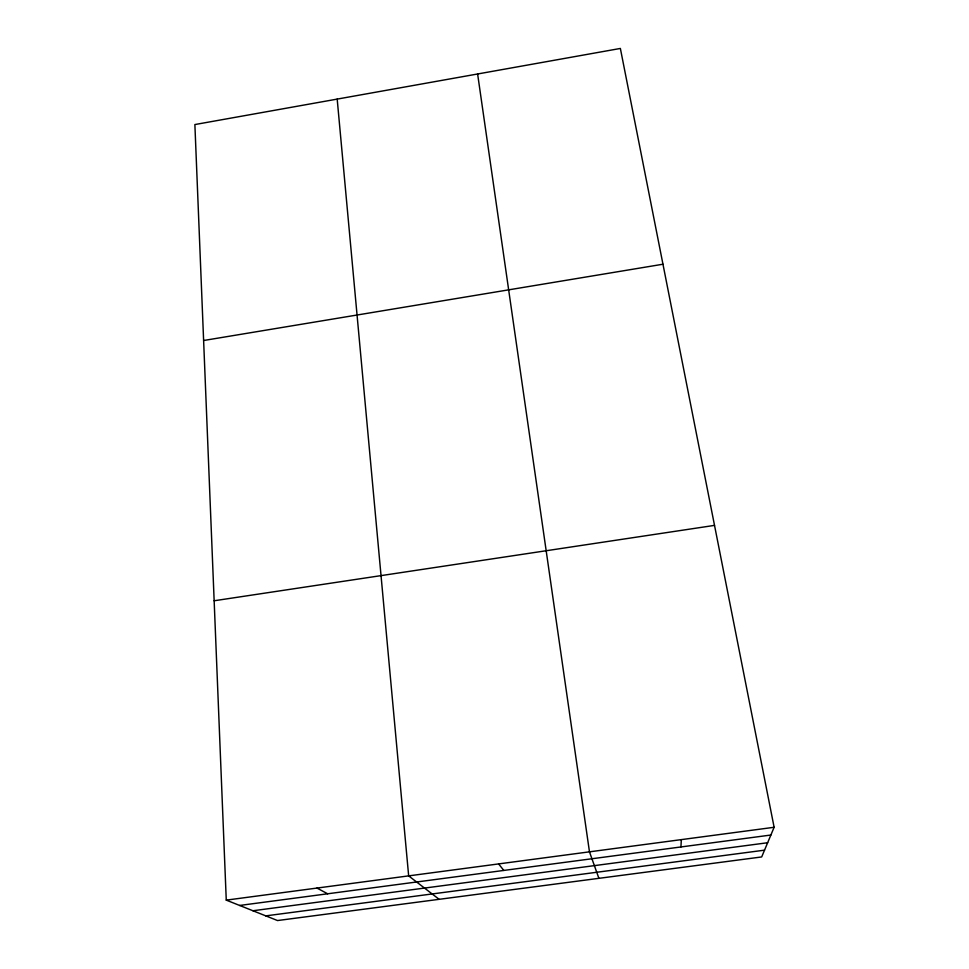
<?xml version="1.0" encoding="UTF-8"?>
<svg xmlns="http://www.w3.org/2000/svg" width="969" height="969" viewBox="0 0 969 969"><rect width="100%" height="100%" fill="white"/><g stroke="black" fill="none" stroke-linecap="round" stroke-linejoin="round"><path stroke-width="1.45" d="M680.941 846.954L681.316 839.626M774.122 827.284L761.682 856.947L277.534 920.55L226.262 900.128L194.878 124.553L620.366 48.45L774.122 827.284L226.262 900.128M203.611 340.507L662.966 264.222M214.149 600.768L714.528 525.38M239.634 905.458L770.864 835.036M252.933 910.751L767.642 842.739M265.785 915.875L764.529 850.164M316.972 888.064L327.667 893.793M439.127 899.317L408.664 875.879L337.188 99.092M498.599 863.912L503.832 870.441M598.903 878.326L589.467 851.836L477.62 73.983"/></g></svg>
